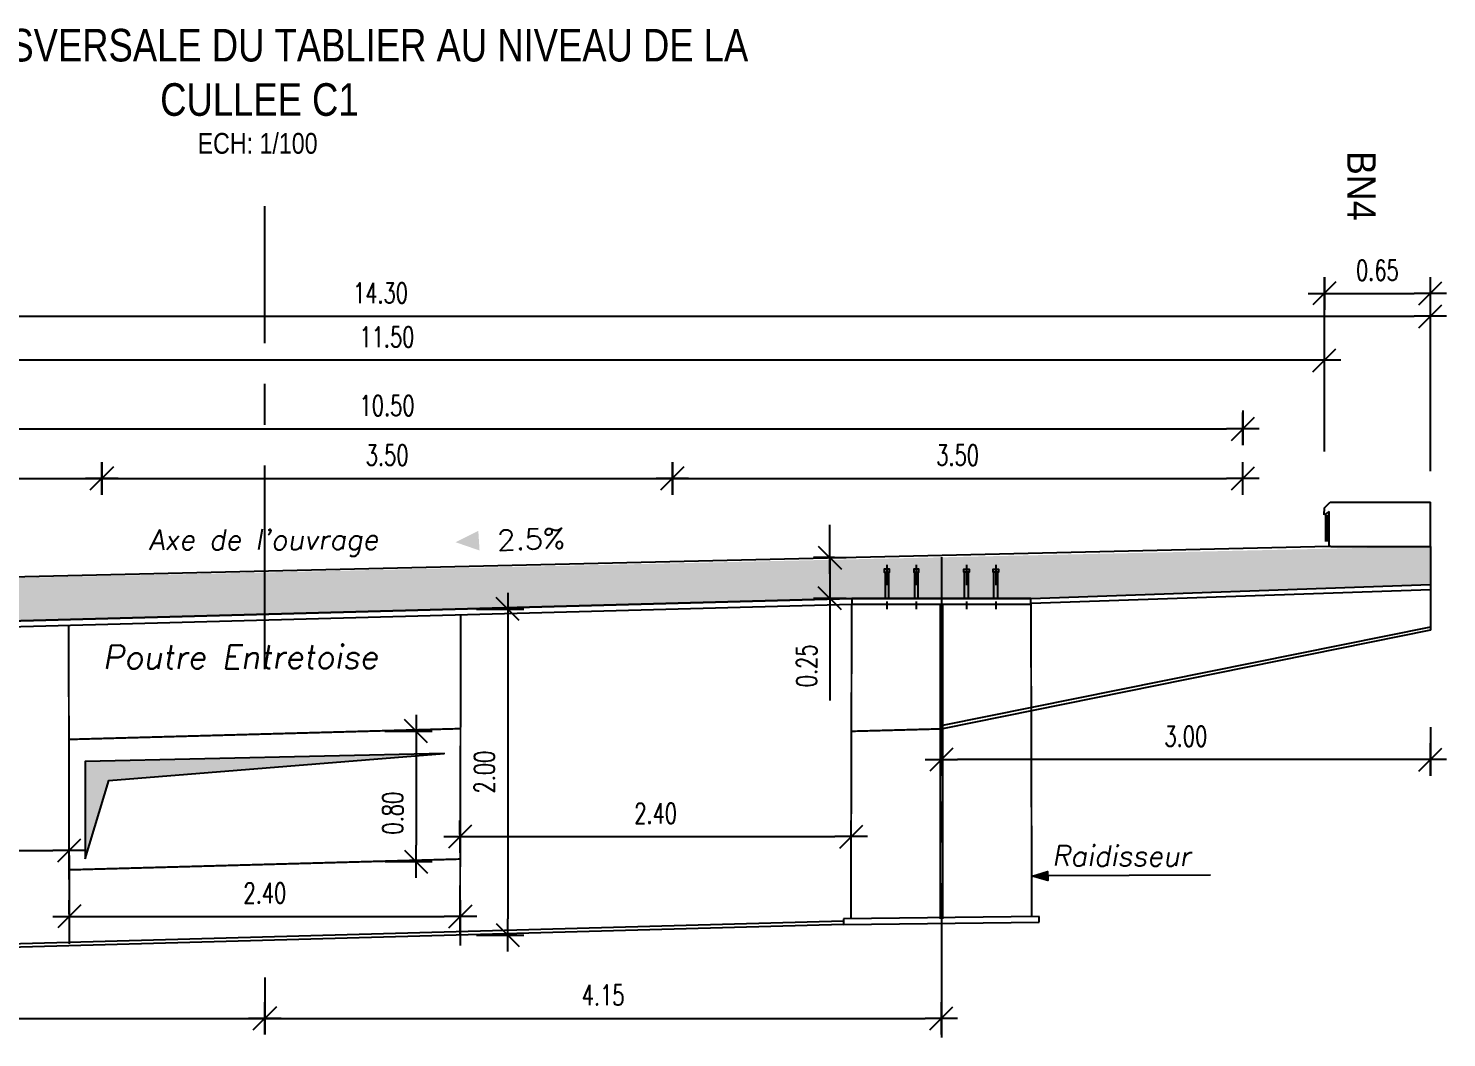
# Model space of a CAD drawing. Header units: metres. Extents: x -697843 to 22159, y -46191 to 9548.
# Drawn here: x -63547.81 to -63539.11, y -23170.21 to -23164.02 of the extents above; entities that cross this region are included whole.
import ezdxf
from ezdxf.enums import TextEntityAlignment as Align

# ---------------------------------------------------------------- set-up
doc = ezdxf.new("R2010")
doc.units = ezdxf.units.M
doc.linetypes.add('CACHE', pattern=[9.525, 6.35, -3.175])
doc.linetypes.add('CENTER', pattern=[2, 1.25, -0.25, 0.25, -0.25])
doc.layers.get('Defpoints').update_dxf_attribs({"color": 9})
for name, color, linetype in [('AXE', 1, 'CENTER'), ('Coffrage', 3, 'Continuous'), ('HACHURE', 8, 'Continuous'), ('OA_Coffrage2', 7, 'Continuous'), ('OA_Cotations', 7, 'Continuous'), ('POTEAU', 1, 'Continuous'), ('POUTRELLE', 5, 'Continuous'), ('S-TEXT', 6, 'Continuous'), ('Texte', 7, 'Continuous')]:
    doc.layers.add(name, color=color, linetype=linetype)
for name, color, linetype, lineweight in [('COT50', 8, 'Continuous', 15), ('S-EXE-TEXT', 7, 'Continuous', 25), ('S-EXE-TEXTE', 7, 'Continuous', 9), ('S-EXE-TRAIT VU', 2, 'Continuous', 25)]:
    doc.layers.add(name, color=color, linetype=linetype, lineweight=lineweight)
doc.layers.get('0').off()
doc.styles.add('Arial', font='arial.ttf')
doc.styles.add('COTE1-100', font='romans.shx', dxfattribs={"width": 0.7, "height": 0.25})
doc.styles.add('D35-50', font='arial.ttf', dxfattribs={"width": 0.8, "height": 0.175})
doc.styles.add('text-s-1-50', font='romans.shx', dxfattribs={"width": 0.7, "height": 0.125})
doc.dimstyles.new('COT-OBLIQUES-1_100', dxfattribs={"dimtxt": 0.25, "dimasz": 0.1, "dimexe": 0.1, "dimexo": 0.1, "dimgap": 0.125, "dimtad": 1, "dimzin": 0, "dimdsep": 46, "dimtxsty": 'COTE1-100', "dimblk1": 'MARQUE', "dimblk2": 'MARQUE', "dimsah": 1, "dimcen": 5, "dimdle": 2, "dimclrd": 9, "dimclre": 9, "dimaunit": 2, "dimadec": 0, "dimazin": 0, "dimtfac": 1, "dimtix": 1, "dimtmove": 0, "dimatfit": 3, "dimldrblk": 'MARQUE', "dimfxl": 1, "dimtolj": 1, "dimtzin": 0, "dimarcsym": 0})

# ---------------------------------------------------------------- blocks, each defined once
blk = doc.blocks.new('MARQUE')
for p, q in [((0, -1), (0, 1)), ((1, 0), (-1, 0)), ((-0.707, -0.707), (0.707, 0.707))]:
    blk.add_line(p, q)
blk = doc.blocks.new('*D126')
at = {"layer": 'Defpoints', "color": 0, "transparency": 16777216}
for p in [(-63539.205, -23165.6475), (-63539.855, -23166.7161), (-63539.205, -23166.6805)]:
    blk.add_point(p, dxfattribs=at)
at = {"layer": 'OA_Cotations', "color": 9, "lineweight": -2, "transparency": 16777216}
for p, q in [((-63539.855, -23166.6161), (-63539.855, -23165.5475)), ((-63539.205, -23166.5805), (-63539.205, -23165.5475)), ((-63539.755, -23165.6475), (-63539.305, -23165.6475))]:
    blk.add_line(p, q, dxfattribs=at)
at = {"layer": 'OA_Cotations', "color": 9, "lineweight": -2, "transparency": 16777216, "xscale": 0.1, "yscale": 0.1, "zscale": 0.1, "rotation": 180}
blk.add_blockref('MARQUE', (-63539.855, -23165.6475), dxfattribs=at)
at = {"layer": 'OA_Cotations', "color": 9, "lineweight": -2, "transparency": 16777216, "xscale": 0.1, "yscale": 0.1, "zscale": 0.1}
blk.add_blockref('MARQUE', (-63539.205, -23165.6475), dxfattribs=at)
at = {"layer": 'OA_Cotations', "color": 9, "transparency": 16777216, "insert": (-63539.53, -23165.505), "char_height": 0.125, "attachment_point": 5, "style": 'text-s-1-50'}
blk.add_mtext('\\A1;0.65', dxfattribs=at)
blk = doc.blocks.new('*D98')
at = {"layer": 'Defpoints', "color": 0, "transparency": 16777216}
for p in [(-63539.205, -23165.787), (-63539.205, -23166.8372), (-63553.5049, -23166.9221)]:
    blk.add_point(p, dxfattribs=at)
at = {"layer": 'OA_Cotations', "color": 9, "lineweight": -2, "transparency": 16777216}
for p, q in [((-63553.5049, -23166.8221), (-63553.5049, -23165.687)), ((-63539.205, -23166.7372), (-63539.205, -23165.687)), ((-63553.4049, -23165.787), (-63539.305, -23165.787))]:
    blk.add_line(p, q, dxfattribs=at)
at = {"layer": 'OA_Cotations', "color": 9, "lineweight": -2, "transparency": 16777216, "xscale": 0.1, "yscale": 0.1, "zscale": 0.1, "rotation": 180}
blk.add_blockref('MARQUE', (-63553.5049, -23165.787), dxfattribs=at)
at = {"layer": 'OA_Cotations', "color": 9, "lineweight": -2, "transparency": 16777216, "xscale": 0.1, "yscale": 0.1, "zscale": 0.1}
blk.add_blockref('MARQUE', (-63539.205, -23165.787), dxfattribs=at)
at = {"layer": 'OA_Cotations', "color": 9, "transparency": 16777216, "insert": (-63545.6458, -23165.6445), "char_height": 0.125, "attachment_point": 5, "style": 'text-s-1-50'}
blk.add_mtext('\\A1;14.30', dxfattribs=at)
blk = doc.blocks.new('*D99')
at = {"layer": 'Defpoints', "color": 0, "transparency": 16777216}
for p in [(-63540.355, -23166.2656), (-63540.355, -23166.4779), (-63550.855, -23166.646)]:
    blk.add_point(p, dxfattribs=at)
at = {"layer": 'OA_Cotations', "color": 9, "lineweight": -2, "transparency": 16777216}
for p, q in [((-63550.855, -23166.546), (-63550.855, -23166.3779)), ((-63540.355, -23166.3656), (-63540.355, -23166.5779)), ((-63550.755, -23166.4779), (-63540.455, -23166.4779))]:
    blk.add_line(p, q, dxfattribs=at)
at = {"layer": 'OA_Cotations', "color": 9, "lineweight": -2, "transparency": 16777216, "xscale": 0.1, "yscale": 0.1, "zscale": 0.1, "rotation": 180}
blk.add_blockref('MARQUE', (-63550.855, -23166.4779), dxfattribs=at)
at = {"layer": 'OA_Cotations', "color": 9, "lineweight": -2, "transparency": 16777216, "xscale": 0.1, "yscale": 0.1, "zscale": 0.1}
blk.add_blockref('MARQUE', (-63540.355, -23166.4779), dxfattribs=at)
at = {"layer": 'OA_Cotations', "color": 9, "transparency": 16777216, "insert": (-63545.605, -23166.3354), "char_height": 0.125, "attachment_point": 5, "style": 'text-s-1-50'}
blk.add_mtext('\\A1;10.50', dxfattribs=at)
blk = doc.blocks.new('*D101')
at = {"layer": 'Defpoints', "color": 0, "transparency": 16777216}
for p in [(-63547.355, -23166.6871), (-63547.355, -23166.7819), (-63550.855, -23167.2852)]:
    blk.add_point(p, dxfattribs=at)
at = {"layer": 'OA_Cotations', "color": 9, "lineweight": -2, "transparency": 16777216}
for p, q in [((-63550.855, -23167.1852), (-63550.855, -23166.6819)), ((-63550.755, -23166.7819), (-63547.455, -23166.7819)), ((-63547.355, -23166.7871), (-63547.355, -23166.8819))]:
    blk.add_line(p, q, dxfattribs=at)
at = {"layer": 'OA_Cotations', "color": 9, "lineweight": -2, "transparency": 16777216, "xscale": 0.1, "yscale": 0.1, "zscale": 0.1, "rotation": 180}
blk.add_blockref('MARQUE', (-63550.855, -23166.7819), dxfattribs=at)
at = {"layer": 'OA_Cotations', "color": 9, "lineweight": -2, "transparency": 16777216, "xscale": 0.1, "yscale": 0.1, "zscale": 0.1}
blk.add_blockref('MARQUE', (-63547.355, -23166.7819), dxfattribs=at)
at = {"layer": 'OA_Cotations', "color": 9, "transparency": 16777216, "insert": (-63549.105, -23166.6394), "char_height": 0.125, "attachment_point": 5, "style": 'text-s-1-50'}
blk.add_mtext('\\A1;3.50', dxfattribs=at)
blk = doc.blocks.new('*D127')
at = {"layer": 'Defpoints', "color": 0, "transparency": 16777216}
for p in [(-63547.355, -23166.6557), (-63543.855, -23166.6557), (-63543.855, -23166.7819)]:
    blk.add_point(p, dxfattribs=at)
at = {"layer": 'OA_Cotations', "color": 9, "lineweight": -2, "transparency": 16777216}
for p, q in [((-63547.355, -23166.7557), (-63547.355, -23166.8819)), ((-63547.255, -23166.7819), (-63543.955, -23166.7819)), ((-63543.855, -23166.7557), (-63543.855, -23166.8819))]:
    blk.add_line(p, q, dxfattribs=at)
at = {"layer": 'OA_Cotations', "color": 9, "lineweight": -2, "transparency": 16777216, "xscale": 0.1, "yscale": 0.1, "zscale": 0.1, "rotation": 180}
blk.add_blockref('MARQUE', (-63547.355, -23166.7819), dxfattribs=at)
at = {"layer": 'OA_Cotations', "color": 9, "lineweight": -2, "transparency": 16777216, "xscale": 0.1, "yscale": 0.1, "zscale": 0.1}
blk.add_blockref('MARQUE', (-63543.855, -23166.7819), dxfattribs=at)
at = {"layer": 'OA_Cotations', "color": 9, "transparency": 16777216, "insert": (-63545.605, -23166.6394), "char_height": 0.125, "attachment_point": 5, "style": 'text-s-1-50'}
blk.add_mtext('\\A1;3.50', dxfattribs=at)
blk = doc.blocks.new('*D128')
at = {"layer": 'Defpoints', "color": 0, "transparency": 16777216}
for p in [(-63540.355, -23166.7819), (-63543.855, -23166.8783), (-63540.355, -23166.8783)]:
    blk.add_point(p, dxfattribs=at)
at = {"layer": 'OA_Cotations', "color": 9, "lineweight": -2, "transparency": 16777216}
for p, q in [((-63543.855, -23166.7783), (-63543.855, -23166.6819)), ((-63540.355, -23166.7783), (-63540.355, -23166.6819)), ((-63543.755, -23166.7819), (-63540.455, -23166.7819))]:
    blk.add_line(p, q, dxfattribs=at)
at = {"layer": 'OA_Cotations', "color": 9, "lineweight": -2, "transparency": 16777216, "xscale": 0.1, "yscale": 0.1, "zscale": 0.1, "rotation": 180}
blk.add_blockref('MARQUE', (-63543.855, -23166.7819), dxfattribs=at)
at = {"layer": 'OA_Cotations', "color": 9, "lineweight": -2, "transparency": 16777216, "xscale": 0.1, "yscale": 0.1, "zscale": 0.1}
blk.add_blockref('MARQUE', (-63540.355, -23166.7819), dxfattribs=at)
at = {"layer": 'OA_Cotations', "color": 9, "transparency": 16777216, "insert": (-63542.105, -23166.6394), "char_height": 0.125, "attachment_point": 5, "style": 'text-s-1-50'}
blk.add_mtext('\\A1;3.50', dxfattribs=at)
blk = doc.blocks.new('*D102')
at = {"layer": 'Defpoints', "color": 0, "transparency": 16777216}
for p in [(-63545.1562, -23167.5831), (-63545.1566, -23169.5834), (-63544.8653, -23169.5834)]:
    blk.add_point(p, dxfattribs=at)
at = {"layer": 'OA_Cotations', "color": 9, "lineweight": -2, "transparency": 16777216}
for p, q in [((-63545.0562, -23167.5831), (-63544.7653, -23167.5831)), ((-63544.8653, -23167.6831), (-63544.8653, -23169.4834)), ((-63545.0566, -23169.5834), (-63544.7653, -23169.5834))]:
    blk.add_line(p, q, dxfattribs=at)
at = {"layer": 'OA_Cotations', "color": 9, "lineweight": -2, "transparency": 16777216, "xscale": 0.1, "yscale": 0.1, "zscale": 0.1}
for p, rotation in [((-63544.8653, -23167.5831), 90), ((-63544.8653, -23169.5834), 270)]:
    blk.add_blockref('MARQUE', p, dxfattribs=dict(at, rotation=rotation))
at = {"layer": 'OA_Cotations', "color": 9, "transparency": 16777216, "insert": (-63545.0078, -23168.5832), "char_height": 0.125, "attachment_point": 5, "rotation": 90, "style": 'text-s-1-50'}
blk.add_mtext('\\A1;2.00', dxfattribs=at)
blk = doc.blocks.new('*D129')
at = {"layer": 'Defpoints', "color": 0, "transparency": 16777216}
for p in [(-63542.8889, -23167.2677), (-63542.7607, -23167.2677), (-63542.7549, -23167.518)]:
    blk.add_point(p, dxfattribs=at)
at = {"layer": 'OA_Cotations', "color": 9, "lineweight": -2, "transparency": 16777216}
for p, q in [((-63542.8889, -23167.1677), (-63542.8889, -23167.0677)), ((-63542.8607, -23167.2677), (-63542.9889, -23167.2677)), ((-63542.8889, -23167.2677), (-63542.8889, -23167.518)), ((-63542.8549, -23167.518), (-63542.9889, -23167.518)), ((-63542.8889, -23167.618), (-63542.8889, -23168.1446))]:
    blk.add_line(p, q, dxfattribs=at)
at = {"layer": 'OA_Cotations', "color": 9, "lineweight": -2, "transparency": 16777216, "xscale": 0.1, "yscale": 0.1, "zscale": 0.1}
for p, rotation in [((-63542.8889, -23167.2677), 270), ((-63542.8889, -23167.518), 90)]:
    blk.add_blockref('MARQUE', p, dxfattribs=dict(at, rotation=rotation))
at = {"layer": 'OA_Cotations', "color": 9, "transparency": 16777216, "insert": (-63543.0314, -23167.9313), "char_height": 0.125, "attachment_point": 5, "rotation": 90, "style": 'text-s-1-50'}
blk.add_mtext('\\A1;0.25', dxfattribs=at)
blk = doc.blocks.new('*D104')
at = {"layer": 'Defpoints', "color": 0, "transparency": 16777216}
for p in [(-63546.355, -23169.7441), (-63542.2049, -23169.8799), (-63542.2049, -23170.0939)]:
    blk.add_point(p, dxfattribs=at)
at = {"layer": 'OA_Cotations', "color": 9, "lineweight": -2, "transparency": 16777216}
for p, q in [((-63546.355, -23169.8441), (-63546.355, -23170.1939)), ((-63542.2049, -23169.9799), (-63542.2049, -23170.1939)), ((-63546.255, -23170.0939), (-63542.3049, -23170.0939))]:
    blk.add_line(p, q, dxfattribs=at)
at = {"layer": 'OA_Cotations', "color": 9, "lineweight": -2, "transparency": 16777216, "xscale": 0.1, "yscale": 0.1, "zscale": 0.1, "rotation": 180}
blk.add_blockref('MARQUE', (-63546.355, -23170.0939), dxfattribs=at)
at = {"layer": 'OA_Cotations', "color": 9, "lineweight": -2, "transparency": 16777216, "xscale": 0.1, "yscale": 0.1, "zscale": 0.1}
blk.add_blockref('MARQUE', (-63542.2049, -23170.0939), dxfattribs=at)
at = {"layer": 'OA_Cotations', "color": 9, "transparency": 16777216, "insert": (-63544.28, -23169.9514), "char_height": 0.125, "attachment_point": 5, "style": 'text-s-1-50'}
blk.add_mtext('\\A1;4.15', dxfattribs=at)
blk = doc.blocks.new('*D105')
at = {"layer": 'Defpoints', "color": 0, "transparency": 16777216}
for p in [(-63547.5548, -23169.0641), (-63549.9552, -23169.1513), (-63547.5548, -23169.3421)]:
    blk.add_point(p, dxfattribs=at)
at = {"layer": 'OA_Cotations', "color": 9, "lineweight": -2, "transparency": 16777216}
for p, q in [((-63549.9552, -23169.0513), (-63549.9552, -23168.9641)), ((-63547.5548, -23169.2421), (-63547.5548, -23168.9641)), ((-63549.8552, -23169.0641), (-63547.6548, -23169.0641))]:
    blk.add_line(p, q, dxfattribs=at)
at = {"layer": 'OA_Cotations', "color": 9, "lineweight": -2, "transparency": 16777216, "xscale": 0.1, "yscale": 0.1, "zscale": 0.1, "rotation": 180}
blk.add_blockref('MARQUE', (-63549.9552, -23169.0641), dxfattribs=at)
at = {"layer": 'OA_Cotations', "color": 9, "lineweight": -2, "transparency": 16777216, "xscale": 0.1, "yscale": 0.1, "zscale": 0.1}
blk.add_blockref('MARQUE', (-63547.5548, -23169.0641), dxfattribs=at)
at = {"layer": 'OA_Cotations', "color": 9, "transparency": 16777216, "insert": (-63548.755, -23168.9216), "char_height": 0.125, "attachment_point": 5, "style": 'text-s-1-50'}
blk.add_mtext('\\A1;2.40', dxfattribs=at)
blk = doc.blocks.new('*D131')
at = {"layer": 'Defpoints', "color": 0, "transparency": 16777216}
for p in [(-63539.205, -23168.2087), (-63542.2049, -23168.2875), (-63542.2049, -23168.5063)]:
    blk.add_point(p, dxfattribs=at)
at = {"layer": 'OA_Cotations', "color": 9, "lineweight": -2, "transparency": 16777216}
for p, q in [((-63542.2049, -23168.3875), (-63542.2049, -23168.6063)), ((-63539.205, -23168.3087), (-63539.205, -23168.6063)), ((-63539.305, -23168.5063), (-63542.1049, -23168.5063))]:
    blk.add_line(p, q, dxfattribs=at)
at = {"layer": 'OA_Cotations', "color": 9, "lineweight": -2, "transparency": 16777216, "xscale": 0.1, "yscale": 0.1, "zscale": 0.1, "rotation": 180}
blk.add_blockref('MARQUE', (-63542.2049, -23168.5063), dxfattribs=at)
at = {"layer": 'OA_Cotations', "color": 9, "lineweight": -2, "transparency": 16777216, "xscale": 0.1, "yscale": 0.1, "zscale": 0.1}
blk.add_blockref('MARQUE', (-63539.205, -23168.5063), dxfattribs=at)
at = {"layer": 'OA_Cotations', "color": 9, "transparency": 16777216, "insert": (-63540.705, -23168.3638), "char_height": 0.125, "attachment_point": 5, "style": 'text-s-1-50'}
blk.add_mtext('\\A1;3.00', dxfattribs=at)
blk = doc.blocks.new('*D207')
at = {"layer": 'Defpoints', "color": 0, "transparency": 16777216}
for p in [(-63551.3574, -23166.0569), (-63539.855, -23166.1075), (-63551.3574, -23167.5802)]:
    blk.add_point(p, dxfattribs=at)
at = {"layer": 'OA_Cotations', "color": 9, "lineweight": -2, "transparency": 16777216}
for p, q in [((-63551.3574, -23167.4802), (-63551.3574, -23165.9569)), ((-63539.855, -23166.0075), (-63539.855, -23165.9569)), ((-63539.955, -23166.0569), (-63551.2574, -23166.0569))]:
    blk.add_line(p, q, dxfattribs=at)
at = {"layer": 'OA_Cotations', "color": 9, "lineweight": -2, "transparency": 16777216, "xscale": 0.1, "yscale": 0.1, "zscale": 0.1, "rotation": 180}
blk.add_blockref('MARQUE', (-63551.3574, -23166.0569), dxfattribs=at)
at = {"layer": 'OA_Cotations', "color": 9, "lineweight": -2, "transparency": 16777216, "xscale": 0.1, "yscale": 0.1, "zscale": 0.1}
blk.add_blockref('MARQUE', (-63539.855, -23166.0569), dxfattribs=at)
at = {"layer": 'OA_Cotations', "color": 9, "transparency": 16777216, "insert": (-63545.6062, -23165.9144), "char_height": 0.125, "attachment_point": 5, "style": 'text-s-1-50'}
blk.add_mtext('\\A1;11.50', dxfattribs=at)
blk = doc.blocks.new('*D241')
at = {"layer": 'Defpoints', "color": 0, "transparency": 16777216}
for p in [(-63550.5052, -23169.7441), (-63546.355, -23169.8799), (-63546.355, -23170.0939)]:
    blk.add_point(p, dxfattribs=at)
at = {"layer": 'OA_Cotations', "color": 9, "lineweight": -2, "transparency": 16777216}
for p, q in [((-63550.5052, -23169.8441), (-63550.5052, -23170.1939)), ((-63546.355, -23169.9799), (-63546.355, -23170.1939)), ((-63550.4052, -23170.0939), (-63546.455, -23170.0939))]:
    blk.add_line(p, q, dxfattribs=at)
at = {"layer": 'OA_Cotations', "color": 9, "lineweight": -2, "transparency": 16777216, "xscale": 0.1, "yscale": 0.1, "zscale": 0.1, "rotation": 180}
blk.add_blockref('MARQUE', (-63550.5052, -23170.0939), dxfattribs=at)
at = {"layer": 'OA_Cotations', "color": 9, "lineweight": -2, "transparency": 16777216, "xscale": 0.1, "yscale": 0.1, "zscale": 0.1}
blk.add_blockref('MARQUE', (-63546.355, -23170.0939), dxfattribs=at)
at = {"layer": 'OA_Cotations', "color": 9, "transparency": 16777216, "insert": (-63548.4301, -23169.9514), "char_height": 0.125, "attachment_point": 5, "style": 'text-s-1-50'}
blk.add_mtext('\\A1;4.15', dxfattribs=at)
blk = doc.blocks.new('*D273')
at = {"layer": 'Defpoints', "color": 0, "transparency": 16777216}
for p in [(-63542.7575, -23168.9793), (-63545.1579, -23169.0666), (-63542.7575, -23169.2573)]:
    blk.add_point(p, dxfattribs=at)
at = {"layer": 'OA_Cotations', "color": 9, "lineweight": -2, "transparency": 16777216}
for p, q in [((-63545.1579, -23168.9666), (-63545.1579, -23168.8793)), ((-63542.7575, -23169.1573), (-63542.7575, -23168.8793)), ((-63545.0579, -23168.9793), (-63542.8575, -23168.9793))]:
    blk.add_line(p, q, dxfattribs=at)
at = {"layer": 'OA_Cotations', "color": 9, "lineweight": -2, "transparency": 16777216, "xscale": 0.1, "yscale": 0.1, "zscale": 0.1, "rotation": 180}
blk.add_blockref('MARQUE', (-63545.1579, -23168.9793), dxfattribs=at)
at = {"layer": 'OA_Cotations', "color": 9, "lineweight": -2, "transparency": 16777216, "xscale": 0.1, "yscale": 0.1, "zscale": 0.1}
blk.add_blockref('MARQUE', (-63542.7575, -23168.9793), dxfattribs=at)
at = {"layer": 'OA_Cotations', "color": 9, "transparency": 16777216, "insert": (-63543.9577, -23168.8368), "char_height": 0.125, "attachment_point": 5, "style": 'text-s-1-50'}
blk.add_mtext('\\A1;2.40', dxfattribs=at)
blk = doc.blocks.new('*D276')
at = {"layer": 'Defpoints', "color": 0, "transparency": 16777216}
for p in [(-63545.7186, -23168.3324), (-63545.7188, -23169.1324), (-63545.4276, -23169.1324)]:
    blk.add_point(p, dxfattribs=at)
at = {"layer": 'OA_Cotations', "color": 9, "lineweight": -2, "transparency": 16777216}
for p, q in [((-63545.6186, -23168.3324), (-63545.3276, -23168.3324)), ((-63545.4276, -23168.4324), (-63545.4276, -23169.0324)), ((-63545.6188, -23169.1324), (-63545.3276, -23169.1324))]:
    blk.add_line(p, q, dxfattribs=at)
at = {"layer": 'OA_Cotations', "color": 9, "lineweight": -2, "transparency": 16777216, "xscale": 0.1, "yscale": 0.1, "zscale": 0.1}
for p, rotation in [((-63545.4276, -23168.3324), 90), ((-63545.4276, -23169.1324), 270)]:
    blk.add_blockref('MARQUE', p, dxfattribs=dict(at, rotation=rotation))
at = {"layer": 'OA_Cotations', "color": 9, "transparency": 16777216, "insert": (-63545.5701, -23168.8355), "char_height": 0.125, "attachment_point": 5, "rotation": 90, "style": 'text-s-1-50'}
blk.add_mtext('\\A1;0.80', dxfattribs=at)
blk = doc.blocks.new('*D277')
at = {"layer": 'Defpoints', "color": 0, "transparency": 16777216}
for p in [(-63545.1548, -23169.4681), (-63547.5552, -23169.5553), (-63545.1548, -23169.7461)]:
    blk.add_point(p, dxfattribs=at)
at = {"layer": 'OA_Cotations', "color": 9, "lineweight": -2, "transparency": 16777216}
for p, q in [((-63547.5552, -23169.4553), (-63547.5552, -23169.3681)), ((-63545.1548, -23169.6461), (-63545.1548, -23169.3681)), ((-63547.4552, -23169.4681), (-63545.2548, -23169.4681))]:
    blk.add_line(p, q, dxfattribs=at)
at = {"layer": 'OA_Cotations', "color": 9, "lineweight": -2, "transparency": 16777216, "xscale": 0.1, "yscale": 0.1, "zscale": 0.1, "rotation": 180}
blk.add_blockref('MARQUE', (-63547.5552, -23169.4681), dxfattribs=at)
at = {"layer": 'OA_Cotations', "color": 9, "lineweight": -2, "transparency": 16777216, "xscale": 0.1, "yscale": 0.1, "zscale": 0.1}
blk.add_blockref('MARQUE', (-63545.1548, -23169.4681), dxfattribs=at)
at = {"layer": 'OA_Cotations', "color": 9, "transparency": 16777216, "insert": (-63546.355, -23169.3256), "char_height": 0.125, "attachment_point": 5, "style": 'text-s-1-50'}
blk.add_mtext('\\A1;2.40', dxfattribs=at)

msp = doc.modelspace()

# ---------------------------------------------------------------- hatches: boundary and pattern name
at = {"layer": 'COT50'}
h = msp.add_hatch(dxfattribs=at)
h.set_pattern_fill('AR-CONC', color=8, scale=0.001)
h.set_pattern_definition([(50, (-63546.95504, -23172.06292), (0.1821847, -0.015939), [0.01905, -0.20955]), (355, (-63546.95504, -23172.06292), (-0.0352434, 0.191057), [0.01524, -0.1676406]), (100.4514, (-63546.93985, -23172.06424), (0.1469412, 0.1751178), [0.01619, -0.1780902]), (46.1842, (-63546.95504, -23172.01212), (0.271079, -0.0420423), [0.028575, -0.314325]), (96.6356, (-63546.93245, -23172.01562), (0.237404, 0.247426), [0.024285, -0.267136]), (351.184, (-63546.95504, -23172.01212), (0.237404, 0.247426), [0.02286, -0.25146]), (21, (-63546.92964, -23172.02482), (0.1516144, -0.1022652), [0.01905, -0.20955]), (326, (-63546.92964, -23172.02482), (0.061802, 0.184188), [0.01524, -0.16764]), (71.4514, (-63546.917, -23172.03334), (0.2134164, 0.0819228), [0.01619, -0.17809]), (37.5, (-63546.955035, -23172.062916), (0.0030886, 0.08455504), [0, -0.165608, 0, -0.17018, 0, -0.168275]), (7.5, (-63546.95504, -23172.06292), (0.0668197, 0.1001806), [0, -0.097028, 0, -0.161798, 0, -0.064135]), (327.5, (-63547.01168, -23172.062916), (0.1355906, -0.00572874), [0, -0.0635, 0, -0.19812, 0, -0.26289]), (317.5, (-63547.03708, -23172.06292), (0.1481292, 0.0254265), [0, -0.08255, 0, -0.131572, 0, -0.18669])])
h.paths.add_polyline_path([(-63553.50504, -23167.51789), (-63553.50504, -23167.76963), (-63551.05857, -23167.71355), (-63549.95857, -23167.71355), (-63542.7559, -23167.51798), (-63541.6559, -23167.51798), (-63539.20504, -23167.43328), (-63539.20504, -23167.19913)])
at = {"layer": 'HACHURE'}
h = msp.add_hatch(color=8, dxfattribs=at)
h.dxf.hatch_style = 1
h.paths.add_polyline_path([(-63547.45681, -23169.11452), (-63547.31258, -23168.63453), (-63545.25408, -23168.46941), (-63547.45681, -23168.51741)])
at = {"layer": 'S-EXE-TRAIT VU', "transparency": 33554687}
h = msp.add_hatch(color=9, dxfattribs=at)
h.dxf.hatch_style = 1
h.paths.add_polyline_path([(-63541.64467, -23169.22244), (-63541.55147, -23169.24781), (-63541.55285, -23169.19245)])

# ---------------------------------------------------------------- linework, layer by layer
at = {"layer": 'AXE', "color": 9}
for p, q in [((-63546.35504, -23167.95283), (-63546.35504, -23165.11159)), ((-63542.2049, -23167.26434), (-63542.2049, -23170.21208))]:
    msp.add_line(p, q, dxfattribs=at)
at = {"layer": 'Coffrage', "color": 9}
for p, q in [((-63539.85638, -23167.00474), (-63539.85504, -23166.96252)), ((-63539.82638, -23166.98474), (-63539.85638, -23167.00474)), ((-63539.85504, -23166.96252), (-63539.81948, -23166.92697)), ((-63539.82504, -23167.19936), (-63539.82638, -23166.98474)), ((-63539.81948, -23166.92697), (-63539.20504, -23166.92697)), ((-63539.20504, -23167.19913), (-63539.20504, -23166.92697)), ((-63539.81646, -23167.19913), (-63539.82504, -23167.19913))]:
    msp.add_line(p, q, dxfattribs=at)
at = {"layer": 'Coffrage', "color": 4}
for p, q in [((-63539.82504, -23167.19936), (-63553.50504, -23167.51789)), ((-63539.81646, -23167.19913), (-63539.20504, -23167.19913)), ((-63539.20504, -23167.19913), (-63539.20504, -23167.43328)), ((-63541.6549, -23167.51798), (-63539.20504, -23167.43328)), ((-63542.7549, -23167.51798), (-63542.7549, -23167.55298)), ((-63541.6549, -23167.51798), (-63542.7549, -23167.51798)), ((-63541.6549, -23167.55298), (-63541.6549, -23167.51798)), ((-63542.7549, -23167.55298), (-63541.6549, -23167.55298)), ((-63542.21263, -23167.55298), (-63542.21263, -23169.48317)), ((-63542.19685, -23167.55298), (-63542.19685, -23169.48317)), ((-63541.6049, -23169.46884), (-63542.8049, -23169.48317)), ((-63542.8049, -23169.48317), (-63542.8049, -23169.51817)), ((-63542.8049, -23169.51817), (-63541.6049, -23169.50384)), ((-63541.6049, -23169.50384), (-63541.6049, -23169.46884))]:
    msp.add_line(p, q, dxfattribs=at)
at = {"layer": 'HACHURE', "color": 9}
msp.add_lwpolyline([(-63547.45681, -23169.11452), (-63547.31258, -23168.63453), (-63545.25408, -23168.46941), (-63547.45681, -23168.51741)], close=True, dxfattribs=at)
at = {"layer": 'OA_Coffrage2', "color": 8}
for points in [[(-63542.54965, -23167.35798), (-63542.54965, -23167.51798), (-63542.52765, -23167.51798), (-63542.52765, -23167.35798), (-63542.52265, -23167.35798), (-63542.52265, -23167.33798), (-63542.55465, -23167.33798), (-63542.55465, -23167.35798), (-63542.52765, -23167.35798)], [(-63542.36965, -23167.35798), (-63542.36965, -23167.51798), (-63542.34765, -23167.51798), (-63542.34765, -23167.35798), (-63542.34265, -23167.35798), (-63542.34265, -23167.33798), (-63542.37465, -23167.33798), (-63542.37465, -23167.35798), (-63542.34765, -23167.35798)], [(-63542.04015, -23167.35798), (-63542.04015, -23167.51798), (-63542.06215, -23167.51798), (-63542.06215, -23167.35798), (-63542.06715, -23167.35798), (-63542.06715, -23167.33798), (-63542.03515, -23167.33798), (-63542.03515, -23167.35798), (-63542.06215, -23167.35798)], [(-63541.86015, -23167.35798), (-63541.86015, -23167.51798), (-63541.88215, -23167.51798), (-63541.88215, -23167.35798), (-63541.88715, -23167.35798), (-63541.88715, -23167.33798), (-63541.85515, -23167.33798), (-63541.85515, -23167.35798), (-63541.88215, -23167.35798)]]:
    msp.add_lwpolyline(points, dxfattribs=at)
at = {"layer": 'OA_Cotations'}
for p, q in [((-63542.76197, -23167.51798), (-63542.76205, -23167.51798)), ((-63542.76197, -23167.55298), (-63542.76205, -23167.55298))]:
    msp.add_line(p, q, dxfattribs=at)
at = {"layer": 'POTEAU', "color": 8, "linetype": 'CENTER', "ltscale": 0.1}
for p, q in [((-63542.53865, -23167.3116), (-63542.53865, -23167.58389)), ((-63542.35865, -23167.3116), (-63542.35865, -23167.58389)), ((-63542.05115, -23167.3116), (-63542.05115, -23167.58389)), ((-63541.87115, -23167.3116), (-63541.87115, -23167.58389))]:
    msp.add_line(p, q, dxfattribs=at)
at = {"layer": 'POUTRELLE', "color": 4}
for p, q in [((-63541.6549, -23167.51798), (-63539.20504, -23167.43328)), ((-63539.20504, -23167.43328), (-63539.20504, -23167.71311)), ((-63549.95857, -23167.71345), (-63542.7549, -23167.51798)), ((-63542.7549, -23167.51798), (-63549.95857, -23167.71345)), ((-63541.65386, -23167.54797), (-63539.204, -23167.46326)), ((-63549.95857, -23167.74845), (-63542.7549, -23167.55298)), ((-63539.20504, -23167.69345), (-63542.19685, -23168.29798)), ((-63539.20504, -23167.71345), (-63542.19685, -23168.31798)), ((-63542.8049, -23169.49769), (-63549.90506, -23169.69315)), ((-63542.8049, -23169.51817), (-63549.90504, -23169.71364))]:
    msp.add_line(p, q, dxfattribs=at)
at = {"layer": 'POUTRELLE', "color": 4, "ltscale": 0.25}
msp.add_line((-63542.7549, -23167.51798), (-63541.6549, -23167.51798), dxfattribs=at)
at = {"layer": 'POUTRELLE', "color": 4, "const_width": 0.012}
for points in [[(-63542.7549, -23167.55298), (-63542.75949, -23169.48262)], [(-63541.6549, -23167.55298), (-63541.65033, -23169.46938)], [(-63547.55872, -23167.68333), (-63547.55406, -23169.63769)], [(-63545.15297, -23167.61805), (-63545.15765, -23169.58115)], [(-63545.15712, -23168.31692), (-63547.55456, -23168.38292)], [(-63542.75676, -23168.33318), (-63542.21263, -23168.31841)], [(-63545.15712, -23169.11692), (-63547.55456, -23169.18292)]]:
    msp.add_lwpolyline(points, dxfattribs=at)
at = {"layer": 'S-EXE-TEXT', "color": 9, "linetype": 'CACHE', "ltscale": 0.02, "transparency": 33554597, "const_width": 0.025, "flags": 128}
msp.add_lwpolyline([(-63539.84138, -23167.00437), (-63539.84062, -23167.1695)], dxfattribs=at)
at = {"layer": 'S-EXE-TRAIT VU', "color": 9, "transparency": 33554687}
msp.add_line((-63540.55342, -23169.21576), (-63541.55216, -23169.22013), dxfattribs=at)
msp.add_lwpolyline([(-63541.64467, -23169.22244), (-63541.55285, -23169.19245), (-63541.55147, -23169.24781), (-63541.64467, -23169.22244)], close=True, dxfattribs=at)
at = {"layer": 'Texte', "color": 0}
msp.add_solid([(-63545.04542, -23167.10388), (-63545.03783, -23167.22419), (-63545.18553, -23167.17323)], dxfattribs=at)

# ---------------------------------------------------------------- texts
at = {"layer": 'OA_Cotations', "style": 'text-s-1-50', "oblique": 10}
for s, height, rotation, p in [("Axe de l'ouvrage", 0.125, 0.059863, (-63547.06838, -23167.21991)), ('Poutre Entretoise', 0.1440684, 0.059863, (-63547.34814, -23167.94999)), ('Raidisseur', 0.125, 359.940137, (-63541.52647, -23169.15913))]:
    msp.add_text(s, height=height, rotation=rotation, dxfattribs=at).set_placement(p)
at = {"layer": 'OA_Cotations', "style": 'text-s-1-50', "oblique": 359.954527, "width": 1.051454}
msp.add_text('2.5%%%', height=0.125, rotation=1.911117, dxfattribs=at).set_placement((-63544.72161, -23167.15485), align=Align.MIDDLE_CENTER)
at = {"layer": 'S-EXE-TEXTE', "color": 9, "style": 'Arial', "width": 0.9}
msp.add_text('BN4', height=0.175, rotation=269.999436, dxfattribs=at).set_placement((-63539.76699, -23164.77307), align=Align.BOTTOM_LEFT)
at = {"layer": 'S-TEXT', "insert": (-63542.98401, -23164.02451), "char_height": 0.2, "width": 6.808907, "attachment_point": 3, "style": 'D35-50'}
msp.add_mtext('\\pxqc;COUPE TRANSVERSALE DU TABLIER AU NIVEAU DE LA CULLEE C1', dxfattribs=at)
at = {"layer": 'S-TEXT', "color": 2, "insert": (-63544.23088, -23164.6631), "char_height": 0.1274, "width": 4.3372738, "attachment_point": 3, "style": 'D35-50'}
msp.add_mtext('\\A1;\\pxqc;ECH: 1/100', dxfattribs=at)

# ---------------------------------------------------------------- dimensions: what is measured, and where the dimension line sits
at = {"layer": 'OA_Cotations', "color": 9}
for base, p1, p2, picture, middle in [((-63539.20504, -23165.64753), (-63539.85504, -23166.71608), (-63539.20504, -23166.68053), '*D126', (-63539.53004, -23165.50503)), ((-63551.35737, -23166.0569), (-63539.85504, -23166.10752), (-63551.35737, -23167.58015), '*D207', (-63545.6062, -23165.9144)), ((-63543.85504, -23166.78194), (-63547.35504, -23166.6557), (-63543.85504, -23166.6557), '*D127', (-63545.60504, -23166.63944)), ((-63540.35504, -23166.78194), (-63543.85504, -23166.87829), (-63540.35504, -23166.87829), '*D128', (-63542.10504, -23166.63944)), ((-63542.75748, -23168.97932), (-63545.15794, -23169.06658), (-63542.75748, -23169.25735), '*D273', (-63543.95771, -23168.83682)), ((-63547.55477, -23169.06407), (-63549.95523, -23169.15133), (-63547.55477, -23169.34209), '*D105', (-63548.755, -23168.92157)), ((-63545.15478, -23169.46806), (-63547.55524, -23169.55532), (-63545.15478, -23169.74608), '*D277', (-63546.35501, -23169.32556)), ((-63546.35504, -23170.09393), (-63550.50517, -23169.74414), (-63546.35504, -23169.87988), '*D241', (-63548.43011, -23169.95143)), ((-63542.2049, -23170.09393), (-63546.35504, -23169.74414), (-63542.2049, -23169.87988), '*D104', (-63544.27997, -23169.95143))]:
    dim = msp.add_linear_dim(base=base, p1=p1, p2=p2, angle=180, dimstyle='COT-OBLIQUES-1_100', override={"dimgap": 0.08, "dimtxsty": 'text-s-1-50', "dimclrd": 9, "dimclre": 9, "dimclrt": 9}, dxfattribs=at)
    dim.commit()
    dim.dimension.update_dxf_attribs({"geometry": picture, "text_midpoint": middle})
for base, p1, p2, angle, override, picture, middle in [((-63539.20504, -23165.78702), (-63553.50493, -23166.92208), (-63539.20504, -23166.83715), 180, {"dimgap": 0.08, "dimtxsty": 'text-s-1-50', "dimclrd": 9, "dimclre": 9, "dimclrt": 9}, '*D98', (-63545.64581, -23165.78702)), ((-63547.35504, -23166.78194), (-63550.85504, -23167.28516), (-63547.35504, -23166.68711), 180, {"dimgap": 0.08, "dimtxsty": 'text-s-1-50', "dimclrd": 9, "dimclre": 9, "dimclrt": 9}, '*D101', (-63549.10504, -23166.78194)), ((-63542.88891, -23167.26771), (-63542.7549, -23167.51798), (-63542.76072, -23167.26771), 90, {"dimgap": 0.08, "dimtxsty": 'text-s-1-50', "dimclrd": 9, "dimclre": 9, "dimclrt": 9}, '*D129', (-63542.88891, -23167.93132)), ((-63544.86531, -23169.58337), (-63545.1562, -23167.58312), (-63545.15659, -23169.58337), 90, {"dimgap": 0.08, "dimtxsty": 'text-s-1-50', "dimclrd": 9, "dimclre": 9, "dimclrt": 9}, '*D102', (-63544.86531, -23168.58324)), ((-63545.42761, -23169.13238), (-63545.71864, -23168.33238), (-63545.71879, -23169.13238), 90, {"dimgap": 0.08, "dimtxsty": 'text-s-1-50', "dimclrt": 9}, '*D276', (-63545.42761, -23168.83553))]:
    dim = msp.add_linear_dim(base=base, p1=p1, p2=p2, angle=angle, dimstyle='COT-OBLIQUES-1_100', override=override, dxfattribs=at)
    dim.commit()
    dim.dimension.update_dxf_attribs({"geometry": picture, "text_midpoint": middle, "dimtype": 160})
for base, p1, p2, picture, middle in [((-63540.35504, -23166.47793), (-63550.85504, -23166.64596), (-63540.35504, -23166.2656), '*D99', (-63545.60504, -23166.33543)), ((-63542.2049, -23168.50626), (-63539.20504, -23168.20871), (-63542.2049, -23168.28749), '*D131', (-63540.70497, -23168.36376))]:
    dim = msp.add_linear_dim(base=base, p1=p1, p2=p2, dimstyle='COT-OBLIQUES-1_100', override={"dimgap": 0.08, "dimtxsty": 'text-s-1-50', "dimclrd": 9, "dimclre": 9, "dimclrt": 9}, dxfattribs=at)
    dim.commit()
    dim.dimension.update_dxf_attribs({"geometry": picture, "text_midpoint": middle})

doc.saveas('drawing.dxf')
